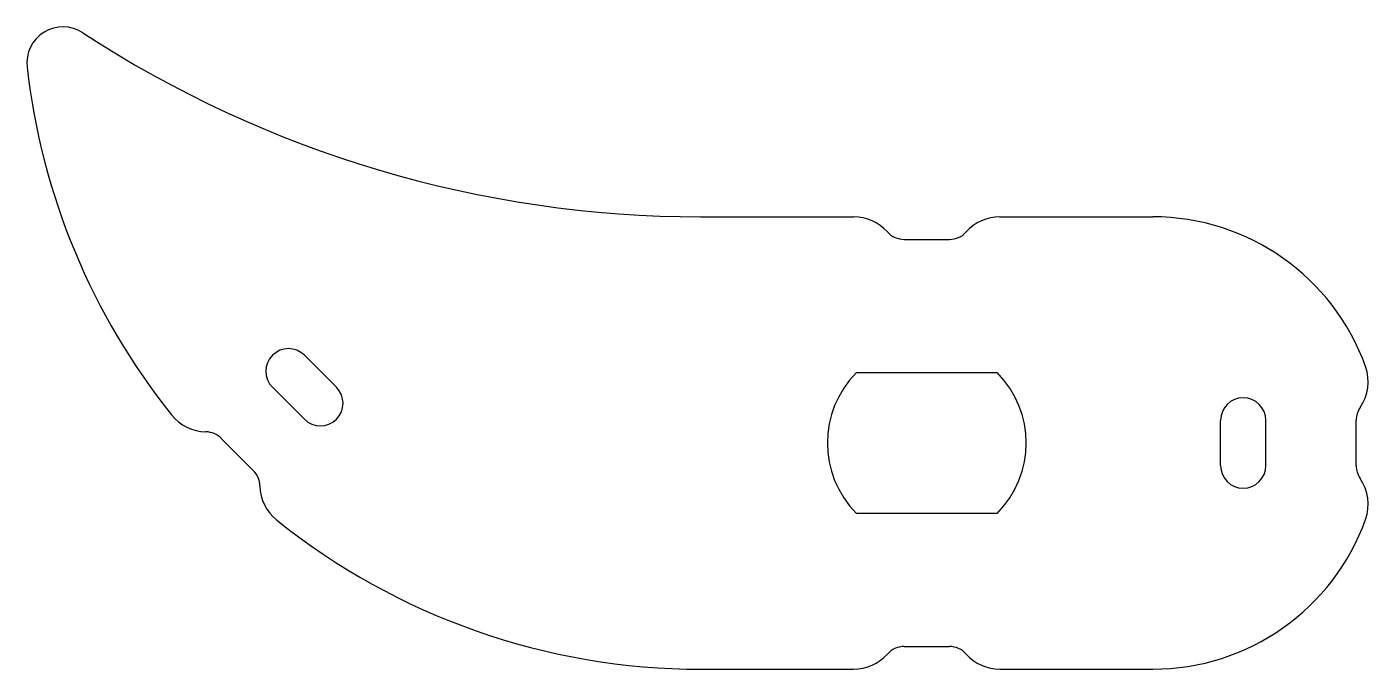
# Model space of a CAD drawing. Extents: x -49.8 to 24.4, y -12.5 to 23.
import ezdxf

# ---------------------------------------------------------------- set-up
doc = ezdxf.new("R2010")
doc.units = 0
doc.layers.add('VISIBLE', color=7, linetype='CONTINUOUS')

msp = doc.modelspace()

# ---------------------------------------------------------------- linework, layer by layer
at = {"layer": 'VISIBLE'}
for p, q in [((-12.5, 12.5), (-4.045, 12.5)), ((4.045, 12.5), (12.5, 12.5)), ((-1.25, 11.25), (1.25, 11.25)), ((-32.653, 3.08), (-34.42, 4.847)), ((-3.889, 3.889), (3.889, 3.889)), ((-34.42, 1.312), (-36.188, 3.08)), ((16.25, -1.25), (16.25, 1.25)), ((18.75, -1.25), (18.75, 1.25)), ((23.75, -1.25), (23.75, 1.25)), ((-37.249, -1.517), (-39.017, 0.251)), ((3.889, -3.889), (-3.889, -3.889)), ((-1.25, -11.25), (1.25, -11.25)), ((-12.5, -12.5), (-4.045, -12.5)), ((4.045, -12.5), (12.5, -12.5))]:
    msp.add_line(p, q, dxfattribs=at)
for centre, radius, start, end in [((-47.774, 21), 2, 56.84659, 186.4696), ((-12.5, 75), 62.5, 236.84659, 270), ((-12.5, 25), 37.5, 186.4696, 218.70021), ((-4.045, 10), 2.5, 41.81031, 90), ((4.045, 10), 2.5, 90, 138.18969), ((12.5, 0), 12.5, 19.7424, 90), ((-1.25, 12.5), 1.25, 221.81031, 270), ((1.25, 12.5), 1.25, 270, 318.18969), ((-35.304, 3.964), 1.25, 45, 225), ((0, 0), 5.5, 135, 225), ((0, 0), 5.5, 315, 45), ((21.912, 3.378), 2.5, 325.42774, 19.7424), ((-33.536, 2.196), 1.25, 225, 45), ((17.5, 1.25), 1.25, 0, 180), ((-39.815, 3.116), 2.5, 218.70021, 268.69501), ((25, 1.25), 1.25, 145.42774, 180), ((-39.9, -0.633), 1.25, 45, 88.69501), ((17.5, -1.25), 1.25, 180, 0), ((25, -1.25), 1.25, 180, 214.57226), ((-38.133, -2.4), 1.25, 1.30499, 45), ((21.912, -3.378), 2.5, 340.2576, 34.57226), ((-34.384, -2.315), 2.5, 181.30499, 231.29979), ((-12.5, 25), 37.5, 231.29979, 270), ((12.5, 0), 12.5, 270, 340.2576), ((-4.045, -10), 2.5, 270, 318.18969), ((-1.25, -12.5), 1.25, 90, 138.18969), ((1.25, -12.5), 1.25, 41.81031, 90), ((4.045, -10), 2.5, 221.81031, 270)]:
    msp.add_arc(centre, radius, start, end, dxfattribs=at)

doc.saveas('drawing.dxf')
